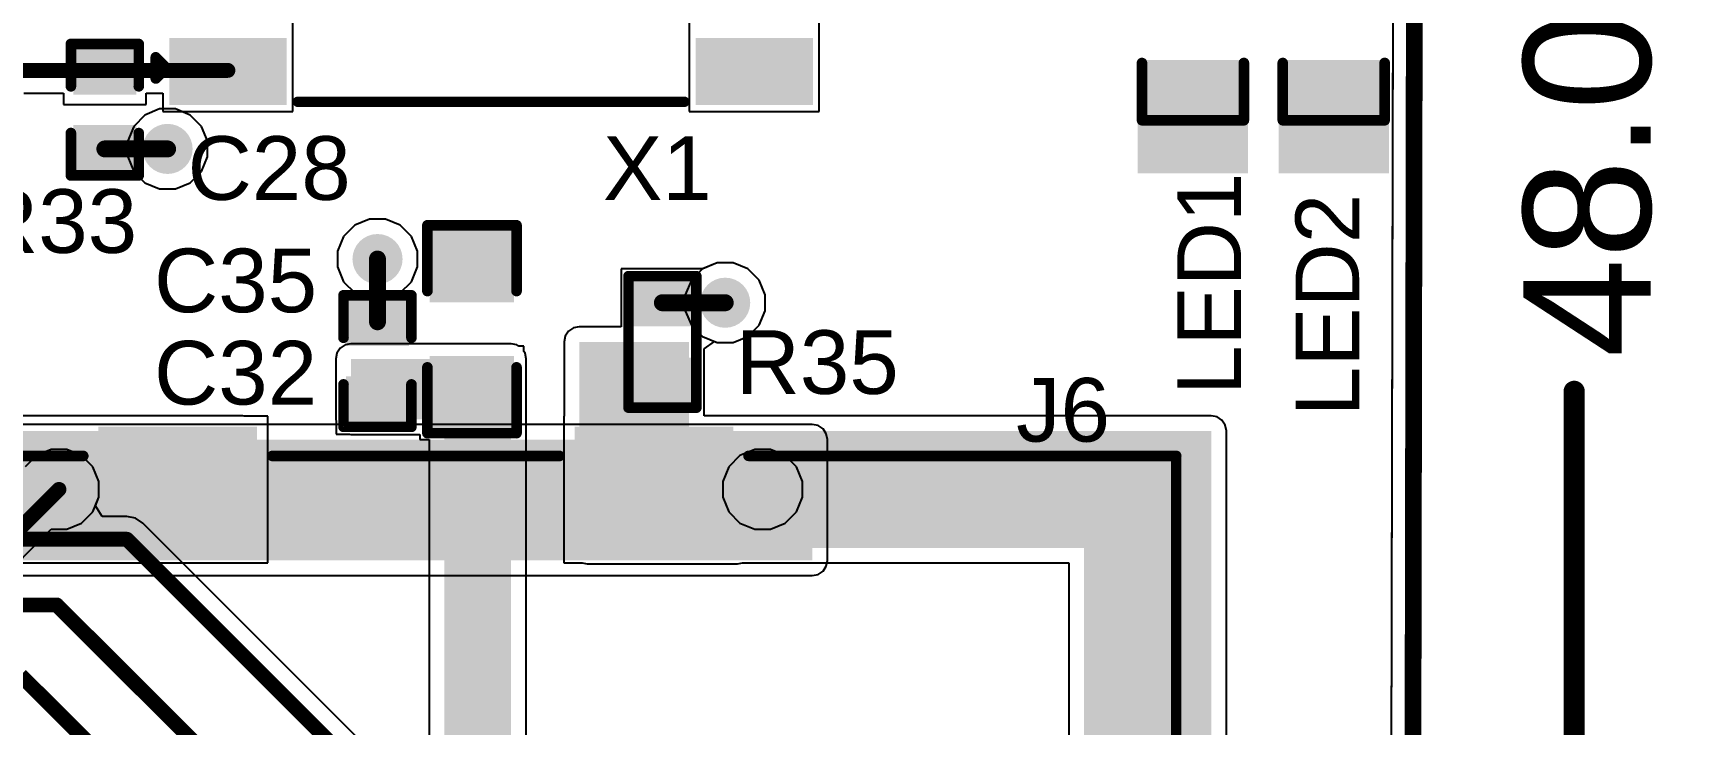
# Model space of a CAD drawing. Header units: inches. Extents: x -3 to 128, y -12 to 41.
# Drawn here: x 108.5 to 128.32, y 4.09 to 12.37 of the extents above; entities that cross this region are included whole.
import ezdxf

# ---------------------------------------------------------------- set-up
doc = ezdxf.new("R2010")
doc.units = ezdxf.units.IN
for name, color, linetype in [('Board Cutout', 216, 'Continuous'), ('Bottom Layer', 5, 'Continuous'), ('Dimension', 6, 'Continuous'), ('Layer 1', 16, 'Continuous'), ('Layer 2', 76, 'Continuous'), ('Top Layer', 1, 'Continuous'), ('Top Overlay', 2, 'Continuous'), ('Top Paste', 8, 'Continuous'), ('Top Solder', 216, 'Continuous'), ('Via Holes', 16, 'Continuous')]:
    doc.layers.add(name, color=color, linetype=linetype)
doc.styles.add('Arial', font='', dxfattribs={"height": 0.2})
doc.styles.get('Arial').set_extended_font_data('Arial')

msp = doc.modelspace()

# ---------------------------------------------------------------- hatches: boundary and pattern name
at = {"layer": 'Bottom Layer'}
h = msp.add_hatch(color=5, dxfattribs=at)
edge = h.paths.add_edge_path()
edge.add_arc((110.113, 10.985), 0.3, 0, 360)
h = msp.add_hatch(color=5, dxfattribs=at)
edge = h.paths.add_edge_path()
edge.add_arc((112.626, 9.666), 0.3, 0, 360)
h = msp.add_hatch(color=5, dxfattribs=at)
edge = h.paths.add_edge_path()
edge.add_arc((116.787, 9.143), 0.3, 0, 360)
h = msp.add_hatch(color=5, dxfattribs=at)
edge = h.paths.add_edge_path()
edge.add_arc((108.814, 6.908), 0.3, 0, 360)
h = msp.add_hatch(color=5, dxfattribs=at)
edge = h.paths.add_edge_path()
edge.add_arc((117.235, 6.908), 0.3, 0, 360)
at = {"layer": 'Layer 1'}
h = msp.add_hatch(color=16, dxfattribs=at)
edge = h.paths.add_edge_path()
edge.add_arc((110.113, 10.985), 0.3, 0, 360)
h = msp.add_hatch(color=16, dxfattribs=at)
edge = h.paths.add_edge_path()
edge.add_arc((112.626, 9.666), 0.3, 0, 360)
h = msp.add_hatch(color=16, dxfattribs=at)
edge = h.paths.add_edge_path()
edge.add_arc((116.787, 9.143), 0.3, 0, 360)
h = msp.add_hatch(color=16, dxfattribs=at)
edge = h.paths.add_edge_path()
edge.add_arc((108.814, 6.908), 0.3, 0, 360)
h = msp.add_hatch(color=16, dxfattribs=at)
edge = h.paths.add_edge_path()
edge.add_arc((117.235, 6.908), 0.3, 0, 360)
at = {"layer": 'Layer 2'}
h = msp.add_hatch(color=76, dxfattribs=at)
edge = h.paths.add_edge_path()
edge.add_arc((110.113, 10.985), 0.3, 0, 360)
h = msp.add_hatch(color=76, dxfattribs=at)
edge = h.paths.add_edge_path()
edge.add_arc((112.626, 9.666), 0.3, 0, 360)
h = msp.add_hatch(color=76, dxfattribs=at)
edge = h.paths.add_edge_path()
edge.add_arc((116.787, 9.143), 0.3, 0, 360)
msp.add_hatch(color=76, dxfattribs=at).paths.add_polyline_path([(108.185, 6.057), (117.83, 6.057), (117.83, 7.505), (108.185, 7.505)])
h = msp.add_hatch(color=76, dxfattribs=at)
edge = h.paths.add_edge_path()
edge.add_arc((108.814, 6.908), 0.3, 0, 360)
h = msp.add_hatch(color=76, dxfattribs=at)
edge = h.paths.add_edge_path()
edge.add_arc((117.235, 6.908), 0.3, 0, 360)
at = {"layer": 'Top Layer'}
for points in [[(109.68, 11.696), (109.045, 11.696), (109.045, 12.153), (109.68, 12.153)], [(110.235, 12.212), (111.435, 12.212), (111.435, 11.612), (110.235, 11.612)], [(116.535, 12.212), (117.735, 12.212), (117.735, 11.612), (116.535, 11.612)], [(122.885, 11.946), (122.885, 11.446), (121.885, 11.446), (121.885, 11.946)], [(124.57, 11.946), (124.57, 11.446), (123.57, 11.446), (123.57, 11.946)], [(109.68, 10.756), (109.045, 10.756), (109.045, 11.213), (109.68, 11.213)], [(114.201, 9.207), (113.312, 9.207), (113.312, 9.969), (114.201, 9.969)], [(115.719, 9.372), (116.354, 9.372), (116.354, 8.915), (115.719, 8.915)], [(112.308, 9.143), (112.943, 9.143), (112.943, 8.686), (112.308, 8.686)], [(115.04, 6.222), (116.354, 6.222), (116.354, 8.673), (115.04, 8.673)], [(112.308, 7.746), (114.224, 7.746), (114.224, 8.47), (112.308, 8.47)], [(114.201, 7.683), (113.312, 7.683), (113.312, 8.445), (114.201, 8.445)], [(113.424, -4.342), (114.224, -4.342), (114.224, 8.47), (113.424, 8.47)], [(115.719, 8.432), (116.354, 8.432), (116.354, 7.975), (115.719, 7.975)], [(112.308, 8.203), (112.943, 8.203), (112.943, 7.746), (112.308, 7.746)], [(108.028, 6.208), (111.013, 6.208), (111.013, 7.608), (108.028, 7.608)], [(109.335, 7.608), (111.135, 7.608), (111.135, 6.208), (109.335, 6.208)], [(122.605, 7.608), (115.035, 7.608), (115.035, 6.208), (122.605, 6.208)], [(115.035, 7.608), (116.835, 7.608), (116.835, 6.208), (115.035, 6.208)], [(115.136, 6.197), (116.936, 6.197), (116.936, 7.597), (115.136, 7.597)], [(121.081, -7.594), (122.605, -7.594), (122.605, 7.608), (121.081, 7.608)]]:
    msp.add_hatch(color=1, dxfattribs=at).paths.add_polyline_path(points)
h = msp.add_hatch(color=1, dxfattribs=at)
edge = h.paths.add_edge_path()
edge.add_arc((110.113, 10.985), 0.3, 0, 360)
h = msp.add_hatch(color=1, dxfattribs=at)
edge = h.paths.add_edge_path()
edge.add_arc((112.626, 9.666), 0.3, 0, 360)
h = msp.add_hatch(color=1, dxfattribs=at)
edge = h.paths.add_edge_path()
edge.add_arc((116.787, 9.143), 0.3, 0, 360)
h = msp.add_hatch(color=1, dxfattribs=at)
edge = h.paths.add_edge_path()
edge.add_arc((108.814, 6.908), 0.3, 0, 360)
h = msp.add_hatch(color=1, dxfattribs=at)
edge = h.paths.add_edge_path()
edge.add_arc((117.235, 6.908), 0.3, 0, 360)
at = {"layer": 'Top Overlay'}
for points in [[(121.725, 11.328), (121.725, 10.693), (123.046, 10.693), (123.046, 11.328)], [(123.41, 11.328), (123.41, 10.693), (124.731, 10.693), (124.731, 11.328)]]:
    msp.add_hatch(color=2, dxfattribs=at).paths.add_polyline_path(points)
at = {"layer": 'Top Paste'}
for points in [[(109.68, 11.696), (109.045, 11.696), (109.045, 12.153), (109.68, 12.153)], [(110.235, 12.212), (111.435, 12.212), (111.435, 11.612), (110.235, 11.612)], [(116.535, 12.212), (117.735, 12.212), (117.735, 11.612), (116.535, 11.612)], [(122.885, 11.946), (122.885, 11.446), (121.885, 11.446), (121.885, 11.946)], [(124.57, 11.946), (124.57, 11.446), (123.57, 11.446), (123.57, 11.946)], [(109.68, 10.756), (109.045, 10.756), (109.045, 11.213), (109.68, 11.213)], [(114.201, 9.207), (113.312, 9.207), (113.312, 9.969), (114.201, 9.969)], [(115.719, 9.372), (116.354, 9.372), (116.354, 8.915), (115.719, 8.915)], [(112.308, 9.143), (112.943, 9.143), (112.943, 8.686), (112.308, 8.686)], [(114.201, 7.683), (113.312, 7.683), (113.312, 8.445), (114.201, 8.445)], [(115.719, 8.432), (116.354, 8.432), (116.354, 7.975), (115.719, 7.975)], [(112.308, 8.203), (112.943, 8.203), (112.943, 7.746), (112.308, 7.746)], [(109.335, 7.608), (111.135, 7.608), (111.135, 6.208), (109.335, 6.208)], [(115.035, 7.608), (116.835, 7.608), (116.835, 6.208), (115.035, 6.208)]]:
    msp.add_hatch(color=8, dxfattribs=at).paths.add_polyline_path(points)
at = {"layer": 'Top Solder'}
for points in [[(110.134, 12.313), (111.537, 12.313), (111.537, 11.51), (110.134, 11.51)], [(116.434, 12.313), (117.837, 12.313), (117.837, 11.51), (116.434, 11.51)], [(109.74, 11.636), (108.985, 11.636), (108.985, 12.213), (109.74, 12.213)], [(122.987, 12.048), (122.987, 11.344), (121.784, 11.344), (121.784, 12.048)], [(124.672, 12.048), (124.672, 11.344), (123.469, 11.344), (123.469, 12.048)], [(109.74, 10.696), (108.985, 10.696), (108.985, 11.273), (109.74, 11.273)], [(114.261, 9.147), (113.252, 9.147), (113.252, 10.029), (114.261, 10.029)], [(115.664, 9.427), (116.409, 9.427), (116.409, 8.86), (115.664, 8.86)], [(112.248, 9.203), (113.003, 9.203), (113.003, 8.626), (112.248, 8.626)], [(114.261, 7.623), (113.252, 7.623), (113.252, 8.505), (114.261, 8.505)], [(115.664, 8.487), (116.409, 8.487), (116.409, 7.92), (115.664, 7.92)], [(112.248, 8.263), (113.003, 8.263), (113.003, 7.686), (112.248, 7.686)], [(109.285, 7.658), (111.185, 7.658), (111.185, 6.158), (109.285, 6.158)], [(114.985, 7.658), (116.885, 7.658), (116.885, 6.158), (114.985, 6.158)]]:
    msp.add_hatch(color=216, dxfattribs=at).paths.add_polyline_path(points)
at = {"layer": 'Via Holes'}
h = msp.add_hatch(color=7, dxfattribs=at)
edge = h.paths.add_edge_path()
edge.add_arc((110.113, 10.985), 0.15, 0, 360)
h = msp.add_hatch(color=7, dxfattribs=at)
edge = h.paths.add_edge_path()
edge.add_arc((112.626, 9.666), 0.15, 0, 360)
h = msp.add_hatch(color=7, dxfattribs=at)
edge = h.paths.add_edge_path()
edge.add_arc((116.787, 9.143), 0.15, 0, 360)
h = msp.add_hatch(color=7, dxfattribs=at)
edge = h.paths.add_edge_path()
edge.add_arc((108.814, 6.908), 0.15, 0, 360)
h = msp.add_hatch(color=7, dxfattribs=at)
edge = h.paths.add_edge_path()
edge.add_arc((117.235, 6.908), 0.15, 0, 360)

# ---------------------------------------------------------------- linework, layer by layer
at = {"layer": 'Board Cutout'}
msp.add_lwpolyline([(125.001, -6.3, 0.2, 0.2, 0), (125.08, 37.8, 0.2, 0.2, 0)], format="xyseb", dxfattribs=at)
at = {"layer": 'Bottom Layer'}
for p, q in [((124.79, 20.344), (124.742, -6.297)), ((116.517, 9.548), (116.382, 9.414)), ((116.692, 9.621), (116.517, 9.548)), ((116.882, 9.621), (116.692, 9.621)), ((117.058, 9.548), (116.882, 9.621)), ((117.192, 9.414), (117.058, 9.548)), ((116.382, 9.414), (116.309, 9.238)), ((117.265, 9.238), (117.192, 9.414)), ((116.309, 9.238), (116.309, 9.048)), ((117.265, 9.048), (117.265, 9.238)), ((116.309, 9.048), (116.382, 8.873)), ((117.192, 8.873), (117.265, 9.048)), ((116.382, 8.873), (116.517, 8.738)), ((116.517, 8.738), (116.692, 8.665)), ((116.882, 8.665), (117.058, 8.738)), ((117.058, 8.738), (117.192, 8.873)), ((116.692, 8.665), (116.882, 8.665)), ((108.719, 7.386), (108.543, 7.313)), ((108.909, 7.386), (108.719, 7.386)), ((109.085, 7.313), (108.909, 7.386)), ((117.14, 7.386), (116.964, 7.313)), ((117.33, 7.386), (117.14, 7.386)), ((117.505, 7.313), (117.33, 7.386)), ((108.543, 7.313), (108.409, 7.179)), ((109.219, 7.179), (109.085, 7.313)), ((109.292, 7.003), (109.219, 7.179)), ((116.83, 7.179), (116.757, 7.003)), ((116.964, 7.313), (116.83, 7.179)), ((117.64, 7.179), (117.505, 7.313)), ((117.712, 7.003), (117.64, 7.179)), ((109.292, 6.813), (109.292, 7.003)), ((116.757, 7.003), (116.757, 6.813)), ((117.712, 6.813), (117.712, 7.003)), ((109.249, 6.71), (109.292, 6.813)), ((116.757, 6.813), (116.83, 6.638)), ((117.64, 6.638), (117.712, 6.813)), ((109.33, 6.583), (109.249, 6.71)), ((109.626, 6.583), (109.33, 6.583)), ((109.73, 6.562), (109.626, 6.583)), ((109.626, 6.583), (109.626, 6.583)), ((109.818, 6.503), (109.73, 6.562)), ((116.83, 6.638), (116.964, 6.503)), ((117.505, 6.503), (117.64, 6.638)), ((115.463, 0.858), (109.818, 6.503)), ((116.964, 6.503), (117.14, 6.43)), ((117.14, 6.43), (117.33, 6.43)), ((117.33, 6.43), (117.505, 6.503))]:
    msp.add_line(p, q, dxfattribs=at)
for points in [[(99.851, 6.311, 0.178, 0.178, 0), (109.626, 6.311, 0.178, 0.178, 0)], [(109.626, 6.311, 0.178, 0.178, 0), (117.906, -1.969, 0.178, 0.178, 0)], [(99.262, 5.524, 0.178, 0.178, 0), (108.787, 5.524, 0.178, 0.178, 0)], [(108.787, 5.524, 0.178, 0.178, 0), (115.366, -1.055, 0.178, 0.178, 0)], [(108.354, 4.684, 0.178, 0.178, 0), (113.004, 0.034, 0.178, 0.178, 0)]]:
    msp.add_lwpolyline(points, format="xyseb", dxfattribs=at)
for points in [[(109.581, 6.311, 0.0889, 0.0889, 1), (109.67, 6.311, 0.0889, 0.0889, 1)], [(109.581, 6.311, 0.0889, 0.0889, 1), (109.67, 6.311, 0.0889, 0.0889, 1)], [(108.743, 5.524, 0.0889, 0.0889, 1), (108.832, 5.524, 0.0889, 0.0889, 1)], [(108.743, 5.524, 0.0889, 0.0889, 1), (108.832, 5.524, 0.0889, 0.0889, 1)]]:
    msp.add_lwpolyline(points, format="xyseb", close=True, dxfattribs=at)
at = {"layer": 'Dimension'}
msp.add_lwpolyline([(126.948, -8.25, 0.254, 0.254, 0), (126.948, 8.082, 0.254, 0.254, 0)], format="xyseb", dxfattribs=at)
msp.add_lwpolyline([(126.885, 8.082, 0.127, 0.127, 1), (127.012, 8.082, 0.127, 0.127, 1)], format="xyseb", close=True, dxfattribs=at)
at = {"layer": 'Layer 1'}
for p, q in [((124.816, 34.96), (124.742, -6.297)), ((116.517, 9.548), (116.382, 9.414)), ((116.692, 9.621), (116.517, 9.548)), ((116.882, 9.621), (116.692, 9.621)), ((117.058, 9.548), (116.882, 9.621)), ((117.192, 9.414), (117.058, 9.548)), ((116.382, 9.414), (116.309, 9.238)), ((117.265, 9.238), (117.192, 9.414)), ((116.309, 9.238), (116.309, 9.048)), ((117.265, 9.048), (117.265, 9.238)), ((116.309, 9.048), (116.382, 8.873)), ((117.192, 8.873), (117.265, 9.048)), ((116.382, 8.873), (116.517, 8.738)), ((116.517, 8.738), (116.692, 8.665)), ((116.882, 8.665), (117.058, 8.738)), ((117.058, 8.738), (117.192, 8.873)), ((116.692, 8.665), (116.882, 8.665)), ((108.719, 7.386), (108.543, 7.313)), ((108.909, 7.386), (108.719, 7.386)), ((109.085, 7.313), (108.909, 7.386)), ((117.14, 7.386), (116.964, 7.313)), ((117.33, 7.386), (117.14, 7.386)), ((117.505, 7.313), (117.33, 7.386)), ((108.543, 7.313), (108.409, 7.179)), ((109.219, 7.179), (109.085, 7.313)), ((109.292, 7.003), (109.219, 7.179)), ((116.83, 7.179), (116.757, 7.003)), ((116.964, 7.313), (116.83, 7.179)), ((117.64, 7.179), (117.505, 7.313)), ((117.712, 7.003), (117.64, 7.179)), ((109.292, 6.813), (109.292, 7.003)), ((116.757, 7.003), (116.757, 6.813)), ((117.712, 6.813), (117.712, 7.003)), ((109.219, 6.638), (109.292, 6.813)), ((116.757, 6.813), (116.83, 6.638)), ((117.64, 6.638), (117.712, 6.813)), ((109.085, 6.503), (109.219, 6.638)), ((116.83, 6.638), (116.964, 6.503)), ((117.505, 6.503), (117.64, 6.638)), ((106.479, 4.188), (108.721, 6.43)), ((108.721, 6.43), (108.909, 6.43)), ((108.909, 6.43), (109.085, 6.503)), ((116.964, 6.503), (117.14, 6.43)), ((117.14, 6.43), (117.33, 6.43)), ((117.33, 6.43), (117.505, 6.503))]:
    msp.add_line(p, q, dxfattribs=at)
msp.add_lwpolyline([(106.286, 4.381, 0.178, 0.178, 0), (108.814, 6.908, 0.178, 0.178, 0)], format="xyseb", dxfattribs=at)
msp.add_lwpolyline([(108.769, 6.908, 0.0889, 0.0889, 1), (108.858, 6.908, 0.0889, 0.0889, 1)], format="xyseb", close=True, dxfattribs=at)
at = {"layer": 'Layer 2'}
for p, q in [((124.821, 37.798), (124.744, -5.119)), ((109.843, 11.39), (109.708, 11.255)), ((110.018, 11.463), (109.843, 11.39)), ((110.208, 11.463), (110.018, 11.463)), ((110.384, 11.39), (110.208, 11.463)), ((110.519, 11.255), (110.384, 11.39)), ((109.708, 11.255), (109.636, 11.08)), ((110.591, 11.08), (110.519, 11.255)), ((109.636, 11.08), (109.636, 10.89)), ((110.591, 10.89), (110.591, 11.08)), ((109.636, 10.89), (109.708, 10.714)), ((109.708, 10.714), (109.843, 10.58)), ((110.384, 10.58), (110.519, 10.714)), ((110.519, 10.714), (110.591, 10.89)), ((109.843, 10.58), (110.018, 10.507)), ((110.018, 10.507), (110.208, 10.507)), ((110.208, 10.507), (110.384, 10.58)), ((112.531, 10.144), (112.355, 10.071)), ((112.721, 10.144), (112.531, 10.144)), ((112.896, 10.071), (112.721, 10.144)), ((112.22, 9.936), (112.148, 9.761)), ((112.355, 10.071), (112.22, 9.936)), ((113.031, 9.936), (112.896, 10.071)), ((113.103, 9.761), (113.031, 9.936)), ((112.148, 9.761), (112.148, 9.571)), ((113.103, 9.571), (113.103, 9.761)), ((112.148, 9.571), (112.22, 9.395)), ((113.031, 9.395), (113.103, 9.571)), ((112.22, 9.395), (112.355, 9.261)), ((112.896, 9.261), (113.031, 9.395)), ((112.355, 9.261), (112.531, 9.188)), ((112.531, 9.188), (112.721, 9.188)), ((112.721, 9.188), (112.896, 9.261)), ((117.83, 7.686), (108.185, 7.686)), ((117.899, 7.672), (117.83, 7.686)), ((117.958, 7.633), (117.899, 7.672)), ((117.997, 7.574), (117.958, 7.633)), ((118.011, 7.505), (117.997, 7.574)), ((118.011, 6.057), (118.011, 7.505)), ((117.958, 5.929), (117.997, 5.988)), ((117.997, 5.988), (118.011, 6.057)), ((108.185, 5.876), (117.83, 5.876)), ((117.83, 5.876), (117.899, 5.89)), ((117.899, 5.89), (117.958, 5.929))]:
    msp.add_line(p, q, dxfattribs=at)
at = {"layer": 'Top Layer'}
for p, q in [((111.613, 12.334), (111.613, 13.289)), ((116.357, 13.289), (116.357, 12.334)), ((117.913, 12.334), (117.913, 13.289)), ((124.776, 12.587), (124.742, -6.297)), ((111.613, 11.434), (111.613, 12.334)), ((116.357, 12.334), (116.357, 11.434)), ((117.913, 11.434), (117.913, 12.334)), ((108.391, 11.653), (108.867, 11.653)), ((108.867, 11.653), (108.867, 11.518)), ((108.867, 11.518), (109.858, 11.518)), ((109.858, 11.518), (109.858, 11.653)), ((109.858, 11.653), (110.057, 11.653)), ((110.057, 11.653), (110.057, 11.434)), ((110.057, 11.434), (111.613, 11.434)), ((116.357, 11.434), (117.913, 11.434)), ((116.52, 9.55), (115.541, 9.55)), ((115.541, 9.55), (115.541, 8.855)), ((116.692, 9.621), (116.52, 9.55)), ((116.882, 9.621), (116.692, 9.621)), ((117.058, 9.548), (116.882, 9.621)), ((117.192, 9.414), (117.058, 9.548)), ((117.265, 9.238), (117.192, 9.414)), ((117.265, 9.048), (117.265, 9.238)), ((117.192, 8.873), (117.265, 9.048)), ((114.873, 8.743), (114.859, 8.673)), ((114.912, 8.802), (114.873, 8.743)), ((114.971, 8.841), (114.912, 8.802)), ((115.04, 8.855), (114.971, 8.841)), ((115.541, 8.855), (115.04, 8.855)), ((116.882, 8.665), (117.058, 8.738)), ((117.058, 8.738), (117.192, 8.873)), ((112.141, 8.54), (112.127, 8.47)), ((112.18, 8.598), (112.141, 8.54)), ((112.239, 8.638), (112.18, 8.598)), ((112.308, 8.652), (112.239, 8.638)), ((114.224, 8.652), (112.308, 8.652)), ((114.294, 8.638), (114.224, 8.652)), ((114.317, 8.623), (114.294, 8.638)), ((114.379, 8.623), (114.317, 8.623)), ((114.379, 8.559), (114.379, 8.623)), ((114.392, 8.54), (114.379, 8.559)), ((114.406, 8.47), (114.392, 8.54)), ((114.859, 8.673), (114.859, 7.786)), ((116.535, 8.593), (116.66, 8.679)), ((116.535, 7.79), (116.535, 8.593)), ((116.66, 8.679), (116.692, 8.665)), ((116.692, 8.665), (116.882, 8.665)), ((112.127, 8.47), (112.127, 7.746)), ((114.406, 2.689), (114.406, 8.47)), ((111.013, 7.79), (108.028, 7.79)), ((111.031, 7.786), (111.013, 7.79)), ((111.313, 7.786), (111.031, 7.786)), ((111.313, 6.03), (111.313, 7.786)), ((112.127, 7.746), (112.13, 7.729)), ((114.859, 7.786), (114.857, 7.786)), ((114.857, 7.786), (114.857, 7.626)), ((122.605, 7.79), (116.535, 7.79)), ((122.674, 7.776), (122.605, 7.79)), ((122.733, 7.736), (122.674, 7.776)), ((122.773, 7.678), (122.733, 7.736)), ((112.13, 7.729), (112.13, 7.568)), ((112.13, 7.568), (112.291, 7.568)), ((112.291, 7.568), (112.308, 7.565)), ((112.308, 7.565), (113.134, 7.565)), ((113.134, 7.565), (113.134, 7.505)), ((114.857, 7.626), (114.854, 7.608)), ((114.854, 7.608), (114.854, 6.208)), ((122.786, 7.608), (122.773, 7.678)), ((122.786, -7.594), (122.786, 7.608)), ((113.134, 7.505), (113.243, 7.505)), ((113.243, 7.505), (113.243, -2.464)), ((114.854, 6.208), (114.857, 6.191)), ((114.857, 6.191), (114.857, 6.03)), ((108.028, 6.027), (111.013, 6.027)), ((111.013, 6.027), (111.031, 6.03)), ((111.031, 6.03), (111.313, 6.03)), ((114.857, 6.03), (115.018, 6.03)), ((115.018, 6.03), (115.035, 6.027)), ((115.035, 6.027), (115.077, 6.027)), ((115.077, 6.027), (115.136, 6.015)), ((115.136, 6.015), (116.936, 6.015)), ((116.936, 6.015), (116.995, 6.027)), ((116.995, 6.027), (120.9, 6.027)), ((120.9, 6.027), (120.9, -5.11))]:
    msp.add_line(p, q, dxfattribs=at)
for points in [[(105.662, 11.925, 0.178, 0.178, 0), (109.362, 11.925, 0.178, 0.178, 0)], [(109.362, 11.925, 0.178, 0.178, 0), (110.835, 11.925, 0.178, 0.178, 0)], [(109.362, 10.985, 0.203, 0.203, 0), (110.113, 10.985, 0.203, 0.203, 0)], [(112.626, 8.915, 0.203, 0.203, 0), (112.626, 9.666, 0.203, 0.203, 0)], [(116.036, 9.143, 0.203, 0.203, 0), (116.787, 9.143, 0.203, 0.203, 0)]]:
    msp.add_lwpolyline(points, format="xyseb", dxfattribs=at)
for points in [[(109.318, 11.925, 0.0889, 0.0889, 1), (109.407, 11.925, 0.0889, 0.0889, 1)], [(109.318, 11.925, 0.0889, 0.0889, 1), (109.407, 11.925, 0.0889, 0.0889, 1)], [(110.791, 11.925, 0.0889, 0.0889, 1), (110.88, 11.925, 0.0889, 0.0889, 1)], [(109.312, 10.985, 0.102, 0.102, 1), (109.413, 10.985, 0.102, 0.102, 1)], [(110.063, 10.985, 0.102, 0.102, 1), (110.164, 10.985, 0.102, 0.102, 1)], [(112.575, 9.666, 0.102, 0.102, 1), (112.676, 9.666, 0.102, 0.102, 1)], [(115.985, 9.143, 0.102, 0.102, 1), (116.087, 9.143, 0.102, 0.102, 1)], [(116.736, 9.143, 0.102, 0.102, 1), (116.838, 9.143, 0.102, 0.102, 1)], [(112.575, 8.915, 0.102, 0.102, 1), (112.676, 8.915, 0.102, 0.102, 1)]]:
    msp.add_lwpolyline(points, format="xyseb", close=True, dxfattribs=at)
at = {"layer": 'Top Overlay'}
for points in [[(108.956, 11.734, 0.127, 0.127, 0), (108.956, 12.242, 0.127, 0.127, 0)], [(108.956, 12.242, 0.127, 0.127, 0), (109.769, 12.242, 0.127, 0.127, 0)], [(109.769, 11.734, 0.127, 0.127, 0), (109.769, 12.242, 0.127, 0.127, 0)], [(109.972, 11.828, 0.127, 0.127, 0), (109.972, 12.082, 0.127, 0.127, 0)], [(109.972, 12.082, 0.127, 0.127, 0), (110.099, 11.955, 0.127, 0.127, 0)], [(109.972, 11.828, 0.127, 0.127, 0), (110.099, 11.955, 0.127, 0.127, 0)], [(121.776, 11.328, 0.127, 0.127, 0), (121.776, 12.014, 0.127, 0.127, 0)], [(122.995, 11.328, 0.127, 0.127, 0), (122.995, 12.014, 0.127, 0.127, 0)], [(123.461, 11.328, 0.127, 0.127, 0), (123.461, 12.014, 0.127, 0.127, 0)], [(124.68, 11.328, 0.127, 0.127, 0), (124.68, 12.014, 0.127, 0.127, 0)], [(111.674, 11.549, 0.127, 0.127, 0), (116.297, 11.549, 0.127, 0.127, 0)], [(121.776, 11.328, 0.127, 0.127, 0), (122.995, 11.328, 0.127, 0.127, 0)], [(123.461, 11.328, 0.127, 0.127, 0), (124.68, 11.328, 0.127, 0.127, 0)], [(108.956, 10.667, 0.127, 0.127, 0), (108.956, 11.175, 0.127, 0.127, 0)], [(109.769, 10.667, 0.127, 0.127, 0), (109.769, 11.175, 0.127, 0.127, 0)], [(108.956, 10.667, 0.127, 0.127, 0), (109.769, 10.667, 0.127, 0.127, 0)], [(113.223, 9.283, 0.127, 0.127, 0), (113.223, 10.07, 0.127, 0.127, 0)], [(113.223, 10.07, 0.127, 0.127, 0), (114.29, 10.07, 0.127, 0.127, 0)], [(114.29, 9.283, 0.127, 0.127, 0), (114.29, 10.07, 0.127, 0.127, 0)], [(115.63, 9.461, 0.127, 0.127, 0), (116.442, 9.461, 0.127, 0.127, 0)], [(115.63, 7.886, 0.127, 0.127, 0), (115.63, 9.461, 0.127, 0.127, 0)], [(116.442, 7.886, 0.127, 0.127, 0), (116.442, 9.461, 0.127, 0.127, 0)], [(115.604, 7.861, 0.00323, 0.00323, 0), (115.604, 9.486, 0.00323, 0.00323, 0)], [(112.219, 8.724, 0.127, 0.127, 0), (112.219, 9.232, 0.127, 0.127, 0)], [(112.219, 9.232, 0.127, 0.127, 0), (113.032, 9.232, 0.127, 0.127, 0)], [(113.032, 8.724, 0.127, 0.127, 0), (113.032, 9.232, 0.127, 0.127, 0)], [(113.223, 7.581, 0.127, 0.127, 0), (113.223, 8.369, 0.127, 0.127, 0)], [(114.29, 7.581, 0.127, 0.127, 0), (114.29, 8.369, 0.127, 0.127, 0)], [(112.219, 7.657, 0.127, 0.127, 0), (112.219, 8.165, 0.127, 0.127, 0)], [(113.032, 7.657, 0.127, 0.127, 0), (113.032, 8.165, 0.127, 0.127, 0)], [(115.63, 7.886, 0.127, 0.127, 0), (116.442, 7.886, 0.127, 0.127, 0)], [(112.219, 7.657, 0.127, 0.127, 0), (113.032, 7.657, 0.127, 0.127, 0)], [(113.223, 7.581, 0.127, 0.127, 0), (114.29, 7.581, 0.127, 0.127, 0)], [(108.185, 7.308, 0.127, 0.127, 0), (109.104, 7.308, 0.127, 0.127, 0)], [(111.366, 7.308, 0.127, 0.127, 0), (114.804, 7.308, 0.127, 0.127, 0)], [(117.065, 7.309, 0.127, 0.127, 0), (120.484, 7.309, 0.127, 0.127, 0)], [(120.484, 7.309, 0.127, 0.127, 0), (122.185, 7.309, 0.127, 0.127, 0)], [(122.185, -5.961, 0.127, 0.127, 0), (122.185, 7.309, 0.127, 0.127, 0)]]:
    msp.add_lwpolyline(points, format="xyseb", dxfattribs=at)
for points in [[(108.924, 12.242, 0.0635, 0.0635, 1), (108.988, 12.242, 0.0635, 0.0635, 1)], [(108.924, 12.242, 0.0635, 0.0635, 1), (108.988, 12.242, 0.0635, 0.0635, 1)], [(109.737, 12.242, 0.0635, 0.0635, 1), (109.8, 12.242, 0.0635, 0.0635, 1)], [(109.737, 12.242, 0.0635, 0.0635, 1), (109.8, 12.242, 0.0635, 0.0635, 1)], [(109.94, 12.082, 0.0635, 0.0635, 1), (110.004, 12.082, 0.0635, 0.0635, 1)], [(109.94, 12.082, 0.0635, 0.0635, 1), (110.004, 12.082, 0.0635, 0.0635, 1)], [(109.94, 11.828, 0.0635, 0.0635, 1), (110.004, 11.828, 0.0635, 0.0635, 1)], [(109.94, 11.828, 0.0635, 0.0635, 1), (110.004, 11.828, 0.0635, 0.0635, 1)], [(110.067, 11.955, 0.0635, 0.0635, 1), (110.131, 11.955, 0.0635, 0.0635, 1)], [(110.067, 11.955, 0.0635, 0.0635, 1), (110.131, 11.955, 0.0635, 0.0635, 1)], [(121.744, 12.014, 0.0635, 0.0635, 1), (121.807, 12.014, 0.0635, 0.0635, 1)], [(122.963, 12.014, 0.0635, 0.0635, 1), (123.027, 12.014, 0.0635, 0.0635, 1)], [(123.429, 12.014, 0.0635, 0.0635, 1), (123.492, 12.014, 0.0635, 0.0635, 1)], [(124.648, 12.014, 0.0635, 0.0635, 1), (124.712, 12.014, 0.0635, 0.0635, 1)], [(108.924, 11.734, 0.0635, 0.0635, 1), (108.988, 11.734, 0.0635, 0.0635, 1)], [(109.737, 11.734, 0.0635, 0.0635, 1), (109.8, 11.734, 0.0635, 0.0635, 1)], [(111.642, 11.549, 0.0635, 0.0635, 1), (111.705, 11.549, 0.0635, 0.0635, 1)], [(116.265, 11.549, 0.0635, 0.0635, 1), (116.328, 11.549, 0.0635, 0.0635, 1)], [(121.744, 11.328, 0.0635, 0.0635, 1), (121.807, 11.328, 0.0635, 0.0635, 1)], [(121.744, 11.328, 0.0635, 0.0635, 1), (121.807, 11.328, 0.0635, 0.0635, 1)], [(122.963, 11.328, 0.0635, 0.0635, 1), (123.027, 11.328, 0.0635, 0.0635, 1)], [(122.963, 11.328, 0.0635, 0.0635, 1), (123.027, 11.328, 0.0635, 0.0635, 1)], [(123.429, 11.328, 0.0635, 0.0635, 1), (123.492, 11.328, 0.0635, 0.0635, 1)], [(123.429, 11.328, 0.0635, 0.0635, 1), (123.492, 11.328, 0.0635, 0.0635, 1)], [(124.648, 11.328, 0.0635, 0.0635, 1), (124.712, 11.328, 0.0635, 0.0635, 1)], [(124.648, 11.328, 0.0635, 0.0635, 1), (124.712, 11.328, 0.0635, 0.0635, 1)], [(108.924, 11.175, 0.0635, 0.0635, 1), (108.988, 11.175, 0.0635, 0.0635, 1)], [(109.737, 11.175, 0.0635, 0.0635, 1), (109.8, 11.175, 0.0635, 0.0635, 1)], [(108.924, 10.667, 0.0635, 0.0635, 1), (108.988, 10.667, 0.0635, 0.0635, 1)], [(108.924, 10.667, 0.0635, 0.0635, 1), (108.988, 10.667, 0.0635, 0.0635, 1)], [(109.737, 10.667, 0.0635, 0.0635, 1), (109.8, 10.667, 0.0635, 0.0635, 1)], [(109.737, 10.667, 0.0635, 0.0635, 1), (109.8, 10.667, 0.0635, 0.0635, 1)], [(113.191, 10.07, 0.0635, 0.0635, 1), (113.255, 10.07, 0.0635, 0.0635, 1)], [(113.191, 10.07, 0.0635, 0.0635, 1), (113.255, 10.07, 0.0635, 0.0635, 1)], [(114.258, 10.07, 0.0635, 0.0635, 1), (114.322, 10.07, 0.0635, 0.0635, 1)], [(114.258, 10.07, 0.0635, 0.0635, 1), (114.322, 10.07, 0.0635, 0.0635, 1)], [(115.598, 9.461, 0.0635, 0.0635, 1), (115.661, 9.461, 0.0635, 0.0635, 1)], [(115.598, 9.461, 0.0635, 0.0635, 1), (115.661, 9.461, 0.0635, 0.0635, 1)], [(116.411, 9.461, 0.0635, 0.0635, 1), (116.474, 9.461, 0.0635, 0.0635, 1)], [(116.411, 9.461, 0.0635, 0.0635, 1), (116.474, 9.461, 0.0635, 0.0635, 1)], [(113.191, 9.283, 0.0635, 0.0635, 1), (113.255, 9.283, 0.0635, 0.0635, 1)], [(114.258, 9.283, 0.0635, 0.0635, 1), (114.322, 9.283, 0.0635, 0.0635, 1)], [(115.603, 9.486, 0.00161, 0.00161, 1), (115.605, 9.486, 0.00161, 0.00161, 1)], [(112.187, 9.232, 0.0635, 0.0635, 1), (112.251, 9.232, 0.0635, 0.0635, 1)], [(112.187, 9.232, 0.0635, 0.0635, 1), (112.251, 9.232, 0.0635, 0.0635, 1)], [(113, 9.232, 0.0635, 0.0635, 1), (113.064, 9.232, 0.0635, 0.0635, 1)], [(113, 9.232, 0.0635, 0.0635, 1), (113.064, 9.232, 0.0635, 0.0635, 1)], [(112.187, 8.724, 0.0635, 0.0635, 1), (112.251, 8.724, 0.0635, 0.0635, 1)], [(113, 8.724, 0.0635, 0.0635, 1), (113.064, 8.724, 0.0635, 0.0635, 1)], [(113.191, 8.369, 0.0635, 0.0635, 1), (113.255, 8.369, 0.0635, 0.0635, 1)], [(114.258, 8.369, 0.0635, 0.0635, 1), (114.322, 8.369, 0.0635, 0.0635, 1)], [(112.187, 8.165, 0.0635, 0.0635, 1), (112.251, 8.165, 0.0635, 0.0635, 1)], [(113, 8.165, 0.0635, 0.0635, 1), (113.064, 8.165, 0.0635, 0.0635, 1)], [(115.598, 7.886, 0.0635, 0.0635, 1), (115.661, 7.886, 0.0635, 0.0635, 1)], [(115.598, 7.886, 0.0635, 0.0635, 1), (115.661, 7.886, 0.0635, 0.0635, 1)], [(116.411, 7.886, 0.0635, 0.0635, 1), (116.474, 7.886, 0.0635, 0.0635, 1)], [(116.411, 7.886, 0.0635, 0.0635, 1), (116.474, 7.886, 0.0635, 0.0635, 1)], [(115.603, 7.861, 0.00161, 0.00161, 1), (115.605, 7.861, 0.00161, 0.00161, 1)], [(112.187, 7.657, 0.0635, 0.0635, 1), (112.251, 7.657, 0.0635, 0.0635, 1)], [(112.187, 7.657, 0.0635, 0.0635, 1), (112.251, 7.657, 0.0635, 0.0635, 1)], [(113, 7.657, 0.0635, 0.0635, 1), (113.064, 7.657, 0.0635, 0.0635, 1)], [(113, 7.657, 0.0635, 0.0635, 1), (113.064, 7.657, 0.0635, 0.0635, 1)], [(113.191, 7.581, 0.0635, 0.0635, 1), (113.255, 7.581, 0.0635, 0.0635, 1)], [(113.191, 7.581, 0.0635, 0.0635, 1), (113.255, 7.581, 0.0635, 0.0635, 1)], [(114.258, 7.581, 0.0635, 0.0635, 1), (114.322, 7.581, 0.0635, 0.0635, 1)], [(114.258, 7.581, 0.0635, 0.0635, 1), (114.322, 7.581, 0.0635, 0.0635, 1)], [(109.072, 7.308, 0.0635, 0.0635, 1), (109.136, 7.308, 0.0635, 0.0635, 1)], [(111.335, 7.308, 0.0635, 0.0635, 1), (111.398, 7.308, 0.0635, 0.0635, 1)], [(114.772, 7.308, 0.0635, 0.0635, 1), (114.836, 7.308, 0.0635, 0.0635, 1)], [(117.034, 7.309, 0.0635, 0.0635, 1), (117.097, 7.309, 0.0635, 0.0635, 1)], [(120.453, 7.309, 0.0635, 0.0635, 1), (120.516, 7.309, 0.0635, 0.0635, 1)], [(120.453, 7.309, 0.0635, 0.0635, 1), (120.516, 7.309, 0.0635, 0.0635, 1)], [(122.153, 7.309, 0.0635, 0.0635, 1), (122.217, 7.309, 0.0635, 0.0635, 1)], [(122.153, 7.309, 0.0635, 0.0635, 1), (122.217, 7.309, 0.0635, 0.0635, 1)]]:
    msp.add_lwpolyline(points, format="xyseb", close=True, dxfattribs=at)

# ---------------------------------------------------------------- texts
at = {"layer": 'Dimension', "style": 'Arial'}
msp.add_text('48.00 (mm)', height=1.524, rotation=90, dxfattribs=at).set_placement((127.863, 8.488))
at = {"layer": 'Top Overlay', "style": 'Arial'}
for s, p in [('C28', (110.353, 10.375)), ('X1', (115.325, 10.375)), ('R33', (107.797, 9.74)), ('C35', (109.951, 9.029)), ('R35', (116.912, 8.051)), ('C32', (109.951, 7.924)), ('J6', (120.269, 7.48))]:
    msp.add_text(s, height=0.762, dxfattribs=at).set_placement(p)
for s, p in [('LED1', (122.961, 8.039)), ('LED2', (124.375, 7.785))]:
    msp.add_text(s, height=0.762, rotation=90, dxfattribs=at).set_placement(p)

doc.saveas('drawing.dxf')
